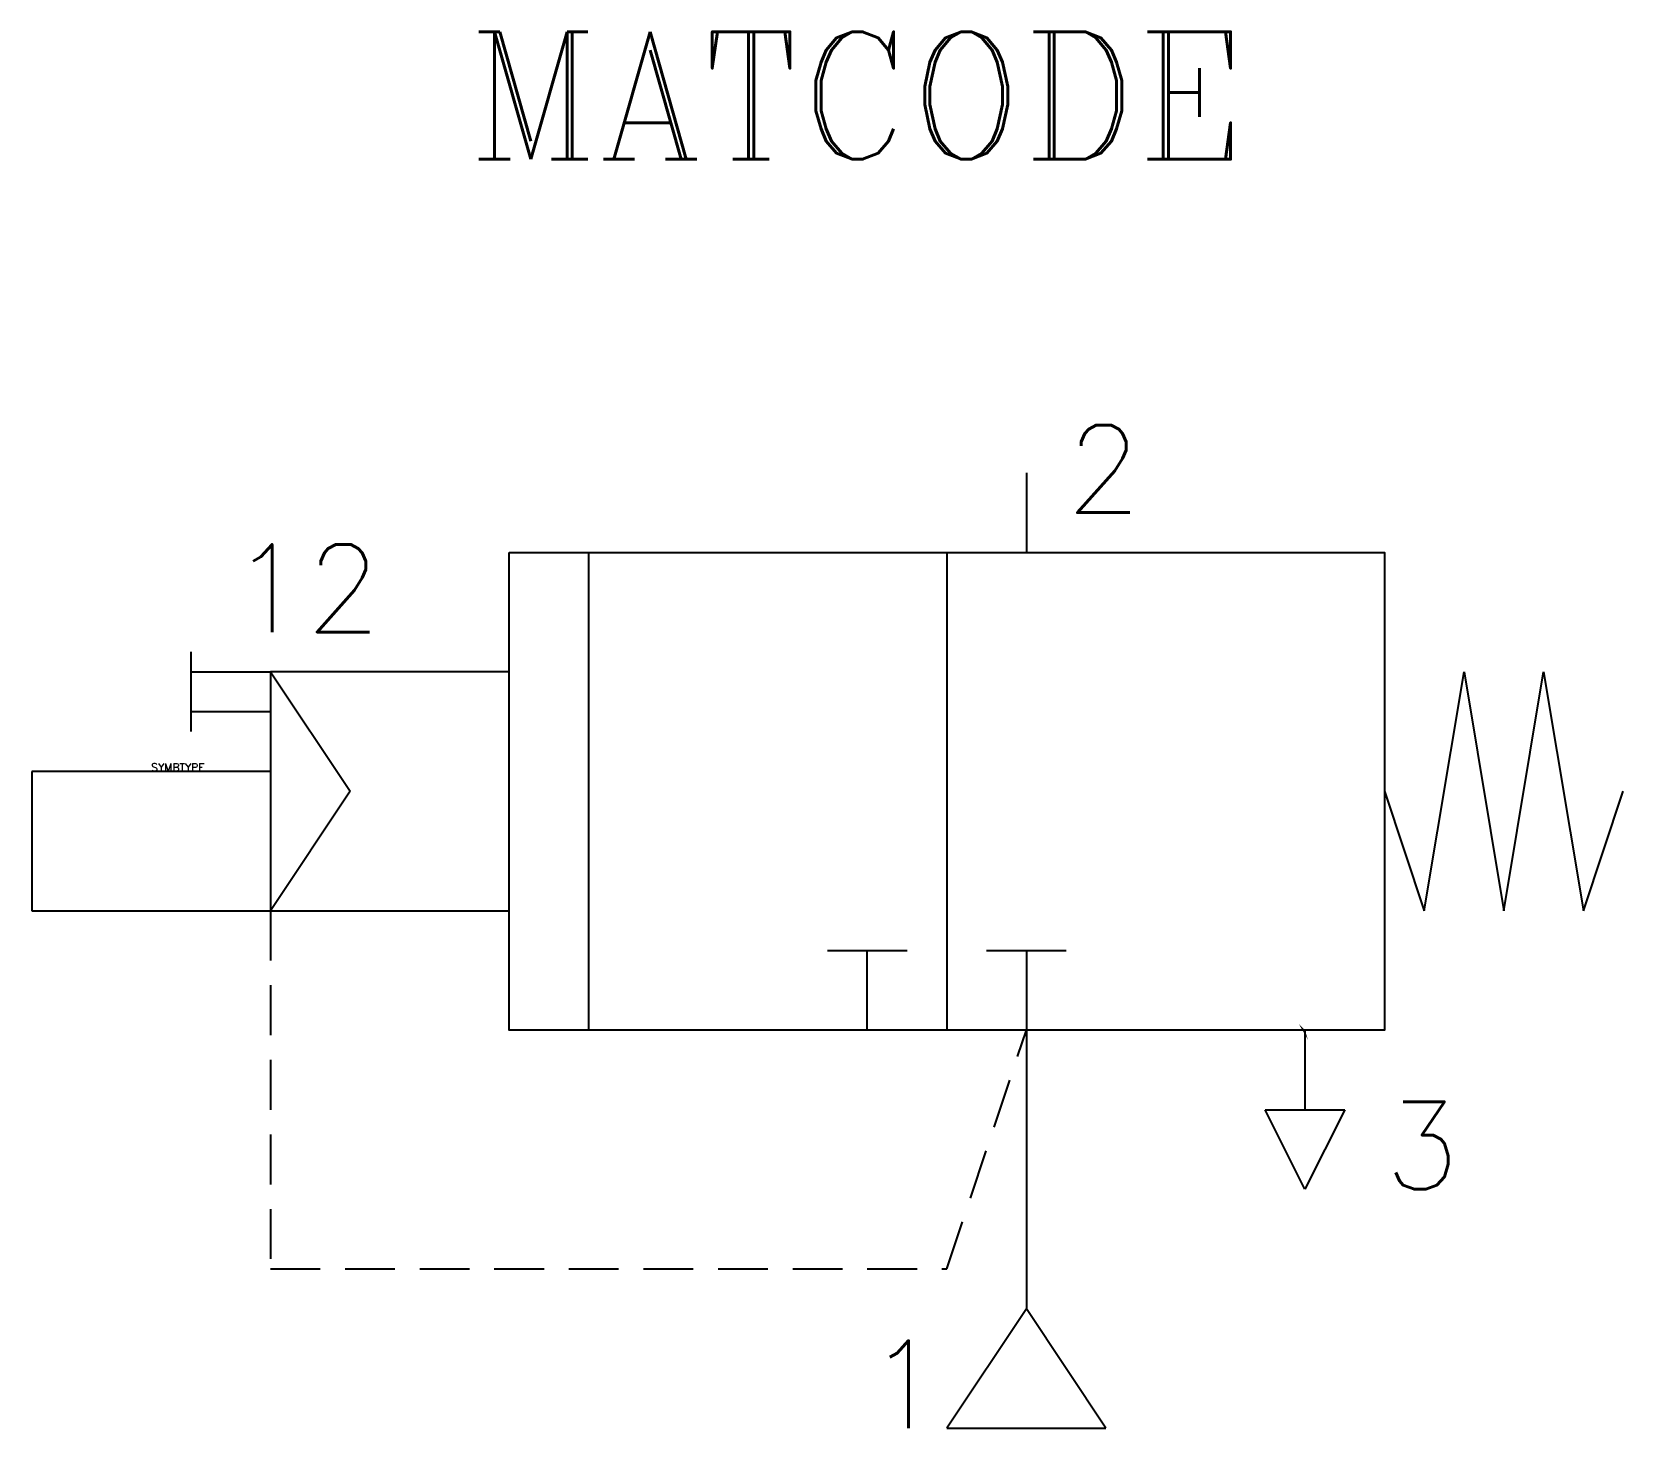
# Model space of a CAD drawing. Extents: x 252 to 292, y 185 to 220.1.
import ezdxf

# ---------------------------------------------------------------- set-up
doc = ezdxf.new("R2010")
doc.units = 0
doc.header["$LTSCALE"] = 5
doc.header["$MEASUREMENT"] = 0
doc.linetypes.add('DASHED', pattern=[19.05, 12.7, -6.35])
doc.linetypes.add('HIDDEN', pattern=[0.375, 0.25, -0.125])
doc.layers.get('0').update_dxf_attribs({"linetype": 'CONTINUOUS'})
for name, color, linetype in [('1', 8, 'CONTINUOUS'), ('10', 8, 'DASHED'), ('12', 30, 'DASHED')]:
    doc.layers.add(name, color=color, linetype=linetype)
doc.styles.add('DINY', font='romanc.shx', dxfattribs={"width": 0.95})
doc.styles.get("Standard").update_dxf_attribs({"font": 'txt.shx'})

# ---------------------------------------------------------------- blocks, each defined once
blk = doc.blocks.new('ATT_TEXT', base_point=(52.5, 75))

msp = doc.modelspace()

# ---------------------------------------------------------------- linework, layer by layer
at = {"layer": '1'}
for p, q in [((277, 209), (277, 207)), ((275, 207), (275, 195)), ((256, 204.5), (256, 202.5)), ((256, 204), (258, 204)), ((258, 204), (260, 201)), ((264, 204), (258, 204)), ((258, 204), (258, 198)), ((287, 198), (288, 204)), ((288, 204), (289, 198)), ((289, 198), (290, 204)), ((290, 204), (291, 198)), ((256, 203), (258, 203)), ((252, 201.5), (252, 198)), ((258, 201.5), (252, 201.5)), ((260, 201), (258, 198)), ((286, 201), (287, 198)), ((291, 198), (292, 201)), ((252, 198), (258, 198)), ((258, 198), (264, 198)), ((272, 197), (274, 197)), ((273, 195), (273, 197)), ((276, 197), (278, 197)), ((277, 197), (277, 188)), ((284, 195), (284, 193)), ((283, 193), (285, 193)), ((284, 191), (283, 193)), ((285, 193), (284, 191)), ((277, 188), (275, 185)), ((279, 185), (277, 188)), ((275, 185), (279, 185))]:
    msp.add_line(p, q, dxfattribs=at)
msp.add_lwpolyline([(277, 207, 0, 0, 0), (282.952, 196.703, 1, 0, 0), (284, 195, 0, 0, 0)], format="xyseb", dxfattribs=at)
msp.add_lwpolyline([(264, 207), (286, 207), (286, 195), (264, 195)], close=True, dxfattribs=at)
msp.add_lwpolyline([(266, 195), (266, 205), (266, 207)], dxfattribs=at)
at = {"layer": '10', "linetype": 'HIDDEN'}
for p, q in [((258, 198), (258, 189)), ((275, 189), (277, 195)), ((258, 189), (275, 189))]:
    msp.add_line(p, q, dxfattribs=at)

# ---------------------------------------------------------------- block references
at = {"layer": '10'}
ref = msp.add_blockref('ATT_TEXT', (278, 208), dxfattribs=at)
ref.add_attrib('TEXT', '2', (278, 208), dxfattribs={"height": 2.2})
ref = msp.add_blockref('ATT_TEXT', (257, 205), dxfattribs=at)
ref.add_attrib('TEXT', '12', (257, 205), dxfattribs={"height": 2.2})
ref = msp.add_blockref('ATT_TEXT', (286, 191), dxfattribs=at)
ref.add_attrib('TEXT', '3', (286, 191), dxfattribs={"height": 2.2})
ref = msp.add_blockref('ATT_TEXT', (273, 185), dxfattribs=at)
ref.add_attrib('TEXT', '1', (273, 185), dxfattribs={"height": 2.2})

# ---------------------------------------------------------------- texts
at = {"flags": 1}
msp.add_attdef('SYMBTYPE', (255, 201.5), 'EF', height=0.2, dxfattribs=at)
at = {"layer": '12', "style": 'DINY', "width": 0.95}
msp.add_attdef('MATCODE', (262.979, 216.878), '', height=3.2, dxfattribs=at)

doc.saveas('drawing.dxf')
